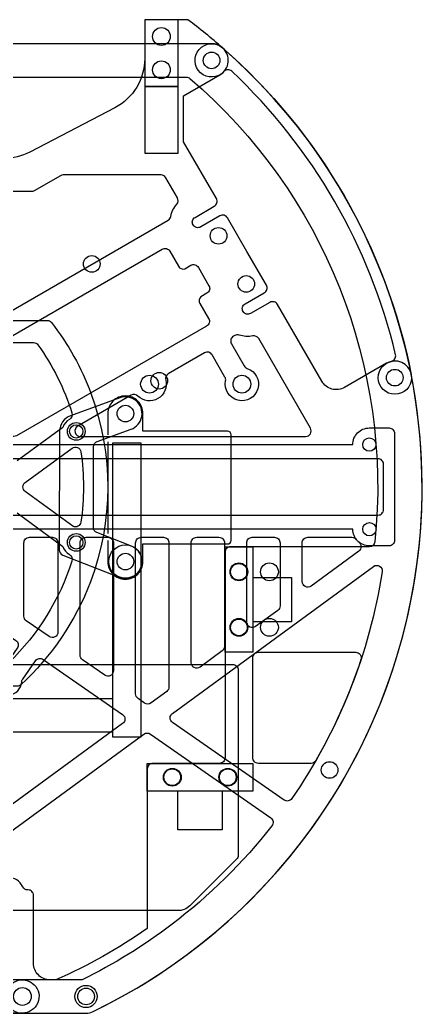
# Model space of a CAD drawing. Header units: inches. Extents: x 0 to 210, y 0 to 179.
# Drawn here: x 137.5 to 210, y 0 to 178.9 of the extents above; entities that cross this region are included whole.
import ezdxf

# ---------------------------------------------------------------- set-up
doc = ezdxf.new("R2010")
doc.units = ezdxf.units.IN
doc.header["$MEASUREMENT"] = 0
for name, color, linetype in [('4段目', 71, 'Continuous'), ('カバー', 6, 'Continuous'), ('側面カバー', 181, 'Continuous'), ('基板', 4, 'Continuous'), ('穴', 3, 'Continuous'), ('超音波センサ', 4, 'Continuous'), ('部品', 2, 'Continuous')]:
    doc.layers.add(name, color=color, linetype=linetype)

msp = doc.modelspace()

# ---------------------------------------------------------------- linework, layer by layer
for points in [[(135, 3, 0.414214), (138, 0), (149.46, 0, 0.113242), (150.77, 0.3, 0.340828), (208.03, 115.06, 0.514436), (203.58, 117.08), (196.04, 112.72, -0.414301), (191.94, 113.82), (183.94, 127.67, 0.414214), (182.57, 128.04), (179.11, 126.04, -0.414214), (177.74, 126.4), (177.74, 126.4, -0.414214), (178.11, 127.77), (181.57, 129.77, 0.414214), (181.94, 131.14), (178.44, 137.2), (174.94, 143.26, 0.414214), (173.57, 143.63), (170.11, 141.63, -0.414214), (168.74, 141.99), (168.74, 141.99, -0.414214), (169.11, 143.36), (172.57, 145.36, 0.414214), (172.94, 146.73), (167.04, 156.95), (167.04, 165.26), (173.58, 169.04, 0.514357), (174.06, 173.9, 0.019111), (167.81, 178.94), (160.04, 178.94), (160.04, 171.98, -0.279742), (154.65, 163.11), (139.31, 155.13, -0.120508), (134.7, 154)], [(198.6, 83.24), (189.99, 76.94, -0.613764), (188.4, 77.75), (188.4, 84.72, -0.414214), (189.4, 85.72), (197.34, 85.72, -0.231089), (198.13, 85.33, 0.059752), (198.63, 84.83, -0.495694), (198.6, 83.24), (198.6, 83.24)], [(164.96, 16.02, -0.048184), (148.77, 6), (143, 6, -0.414214), (140, 9), (140, 21.2, 0.414214), (139, 22.2), (138.98, 22.2, -0.287769), (138.08, 22.76, 0.627503), (132.68, 22.76, -0.287769), (131.77, 22.2), (124.56, 22.2, -0.725473), (123.97, 24.01), (159.9, 50.27, -0.320104), (161.07, 50.28), (182.73, 35.2, -0.43078), (182.95, 33.76, -0.064077), (164.96, 16.02)]]:
    msp.add_lwpolyline(points, format="xyb")
for points in [[(123, 147), (123, 139.47, -0.414214), (120, 136.47), (117.08, 136.47, 0.414214), (116.08, 135.47), (116.08, 116.79, 0.57735), (117.58, 115.92), (164.24, 142.86, 0.213422), (164.71, 143.52, -0.125968), (165.81, 145.74, 0.317837), (165.91, 146.89), (163.83, 150.5, 0.267949), (162.97, 151), (145.35, 151, 0.131652), (144.85, 150.87), (140.12, 148.13, -0.131652), (139.62, 148), (124, 148, 0.414214)], [(167.24, 134.09), (168.33, 134.72, -0.414214), (169.69, 134.35), (171.6, 131.05, -0.414214), (171.23, 129.68), (170.15, 129.06, 0.341999), (169.98, 127.85), (171.55, 125.14, -0.414214), (171.18, 123.77), (136.96, 104.01, -0.131652), (136.46, 103.88), (124.74, 103.88, -0.414214), (123.74, 104.88), (123.74, 114.28, -0.267949), (124.24, 115.15), (163.18, 137.63, -0.414214), (164.55, 137.26), (166.11, 134.55, 0.341999)], [(157.61, 111.31), (147.96, 105.75, 0.767327), (148.46, 103.88), (189.02, 103.88, 0.57735), (189.88, 105.38), (180.57, 121.51, 0.317837), (179.52, 121.99, -0.125968), (177.05, 122.15, 0.213422), (176.24, 122.07), (176.02, 121.94, 0.414214), (175.65, 120.58), (177.95, 116.6, 0.182676), (178.49, 116.15, -2.21525), (174.6, 113.9, 0.182676), (174.48, 114.6), (172.19, 118.58, 0.414214), (170.82, 118.94), (164.28, 115.16, 0.336193), (163.81, 114.05, -0.758067), (158.81, 111.16, 0.336193)], [(138.27, 71.53), (138.27, 84.72, -0.414214), (139.27, 85.72), (143.4, 85.72, -0.414214), (144.4, 84.72), (144.4, 68.65, -0.60586), (142.83, 67.83), (138.7, 70.7, -0.245439)], [(148.4, 64.48), (148.4, 84.72, -0.414214), (149.4, 85.72), (153.4, 85.72, -0.414214), (154.4, 84.72), (154.4, 61.69, -0.60586), (152.83, 60.87), (148.83, 63.65, -0.245439)], [(158.4, 57.51), (158.4, 84.72, -0.414214), (159.4, 85.72), (163.4, 85.72, -0.414214), (164.4, 84.72), (164.4, 58.75, -0.239338), (163.99, 57.94), (161.18, 55.88, -0.320104), (160.01, 55.87), (158.83, 56.69, -0.245439)], [(168.4, 63.13), (168.4, 84.72, -0.414214), (169.4, 85.72), (173.4, 85.72, -0.414214), (174.4, 84.72), (174.4, 66.06, -0.239338), (173.99, 65.25), (169.99, 62.33, -0.613764)], [(178.4, 70.44), (178.4, 84.72, -0.414214), (179.4, 85.72), (183.4, 85.72, -0.414214), (184.4, 84.72), (184.4, 73.37, -0.239338), (183.99, 72.56), (179.99, 69.64, -0.613764)], [(141.76, 63.72), (156.05, 53.78, -0.515032), (156.06, 52.15), (118.65, 24.81, -0.35793), (117.39, 24.88, 0.073277), (116.18, 25.7, -0.296977), (115.62, 26.63, 0.240354), (114.46, 29.1, -0.231089), (114.08, 29.89), (114.08, 76.92, -0.231089), (114.46, 77.71, 0.226248), (115.62, 80.02, -0.571229), (117.12, 80.87), (136.83, 67.15, -0.414214), (137.08, 65.76), (134.76, 62.43, -0.136106), (134.35, 62.09, 1.767592), (137.87, 59.64, -0.136106), (138.05, 60.15), (140.36, 63.47, -0.414214)], [(202.81, 79.51, -0.112515), (186.53, 38.64, -0.415644), (185.13, 38.39), (165.03, 52.38, -0.515032), (165.01, 54), (201.23, 80.48, -0.668446)]]:
    msp.add_lwpolyline(points, format="xyb", close=True)
at = {"layer": '4段目'}
for points in [[(174.06, 173.9, 0.181382), (172.08, 174.64), (37.72, 174.64), (37.72, 174.64, 0.163655), (35.95, 173.9, 0.537546), (59.23, 0.3, 0.113242), (60.54, 0), (149.46, 0, 0.113242), (150.77, 0.3, 0.537546), (174.05, 173.9)], [(120.35, 120.8), (139.99, 120.8, -0.242162), (140.8, 120.38, -0.078219), (146.93, 108.15, -0.354312), (146.47, 106.97, 0.192451), (145.31, 105.52), (137.05, 99.49, -0.158933)], [(145.31, 84.07, 0.191544), (146.47, 82.62, -0.35431), (146.93, 81.45, -0.124113), (135.59, 63.17, -0.194568)]]:
    msp.add_lwpolyline(points, format="xyb", dxfattribs=at)
for points in [[(42.47, 168.64), (167.53, 168.64, -0.179218), (168.18, 168.4, -0.245699), (201.49, 84.9, -0.384572), (200.5, 84), (175.5, 84, 0.414214), (174.5, 83), (174.5, 46, -0.414214), (173.5, 45), (161.5, 45, 0.414214), (160.5, 44), (160.5, 15.25, -0.048784), (144.03, 6), (65.97, 6, -0.048784), (49.5, 15.25), (49.5, 44, 0.414214), (48.5, 45), (36.5, 45, -0.414214), (35.5, 46), (35.5, 83, 0.414214), (34.5, 84), (9.5, 84, -0.384572), (8.51, 84.9, -0.245699), (41.82, 168.4, -0.179218)], [(150.25, 77.7, -0.117299), (137.7, 59.15, -0.187753), (137.03, 58.89), (72.97, 58.89, -0.187753), (72.3, 59.15, -0.389926), (66.75, 124.41, -0.232049), (67.54, 124.8), (142.46, 124.8, -0.232049), (143.25, 124.41, -0.075809), (150.34, 111.66, -0.181311)], [(148.54, 101.12, -0.072288), (148.54, 88.46, -0.515534), (147.09, 87.72), (138.5, 93.99, -0.508177), (138.5, 95.61), (146.96, 101.78, -0.56498)], [(189.99, 45), (180.5, 45, -0.414214), (179.5, 46), (179.5, 64, -0.414214), (180.5, 65), (198.03, 65, -0.51127), (198.98, 63.69, -0.050427), (190.85, 45.5, -0.268583)]]:
    msp.add_lwpolyline(points, format="xyb", close=True, dxfattribs=at)
msp.add_lwpolyline([(137.05, 90.1), (145.31, 84.07)], dxfattribs=at)
for centre, radius in [((147.7, 104.8), 1.2), ((147.7, 84.8), 1.2), ((156.55, 81.34), 3), ((177, 79.5), 1.6), ((182.5, 79.5), 1.6), ((177, 69.5), 1.6), ((182.5, 69.5), 1.6), ((165, 42.5), 1.6), ((175, 42.5), 1.6)]:
    msp.add_circle(centre, radius, dxfattribs=at)
at = {"layer": 'カバー'}
for points in [[(205.21, 118.62, 0.146169), (175.72, 169.68, 0.419969), (174.3, 169.63, -2.38113), (174.05, 173.9, -0.166257), (208.03, 115.06, -2.38113), (204.45, 117.41, 0.419969)], [(160.81, 87.18), (124.13, 87.18, -0.414214), (121.13, 84.18), (117.58, 84.18, -0.414214), (116.58, 85.18), (116.58, 94.8), (116.58, 104.42, -0.414214), (117.58, 105.42), (121.12, 105.42, -0.414214), (124.13, 102.42), (160.81, 102.42), (197.5, 102.42, -0.414214), (200.49, 105.42), (204.04, 105.42, -0.414214), (205.04, 104.42), (205.04, 94.8), (205.04, 85.18, -0.414214), (204.04, 84.18), (200.5, 84.18, -0.414214), (197.5, 87.18)], [(160.81, 89.72), (202.04, 89.72, 0.414214), (203.04, 90.72), (203.04, 94.8), (203.04, 98.88, 0.414214), (202.04, 99.88), (160.81, 99.88), (119.58, 99.88, 0.414214), (118.58, 98.88), (118.58, 94.8), (118.58, 90.72, 0.414214), (119.58, 89.72)], [(76, 2), (134, 2, 0.414214), (135, 3, -2.414214), (138, 0), (72, 0, -2.414214), (75, 3, 0.414214)]]:
    msp.add_lwpolyline(points, format="xyb", close=True, dxfattribs=at)
for centre in [(200.49, 102.42), (200.5, 87.18)]:
    msp.add_circle(centre, 1.2, dxfattribs=at)
at = {"layer": '側面カバー'}
msp.add_circle((149.46, 3), 2, dxfattribs=at)
at = {"layer": '基板'}
msp.add_line((153.37, 102.93), (153.37, 86.42), dxfattribs=at)
for points in [[(153.37, 85.15), (153.37, 81.34, 0.414214), (156.55, 78.17, 0.414214), (159.72, 81.34), (159.72, 84.52), (174.96, 84.52, 0.414214), (175.6, 85.15), (175.6, 104.2, 0.414214), (174.96, 104.84), (159.72, 104.84), (159.72, 108.01, 0.414214), (156.55, 111.19, 0.414214), (153.37, 108.01), (153.37, 104.2)], [(132.38, 22.81, 0.414214), (131.38, 23.81), (113.93, 23.81, -0.414214), (112.93, 24.81), (112.93, 61.81, -0.414214), (113.93, 62.81), (135.38, 62.81), (175.87, 62.81, -0.414214), (176.87, 61.81), (176.87, 28.42, -0.199776), (176.57, 27.71), (168.13, 19.33, -0.19805), (166.02, 18.46), (135.38, 18.46, -0.414214), (132.38, 21.46), (132.38, 22.81)]]:
    msp.add_lwpolyline(points, format="xyb", dxfattribs=at)
for centre in [(156.55, 108.01), (156.55, 81.34)]:
    msp.add_circle(centre, 1.5, dxfattribs=at)
at = {"layer": '穴'}
for centre, radius in [((163.04, 175.94), 1.6), ((172.08, 171.64), 1.5), ((163.04, 169.94), 1.6), ((173.33, 140.03), 1.5), ((150.5, 134.97), 1.5), ((178.33, 131.36), 1.5), ((160.9, 113.31), 1.6), ((162.65, 113.93), 1.5), ((177.54, 113.31), 1.6), ((205.08, 114.48), 1.5), ((147.7, 104.8), 1.6), ((147.7, 84.8), 1.6), ((193.33, 43.8), 1.5), ((138, 3), 1.6), ((149.46, 3), 1.5)]:
    msp.add_circle(centre, radius, dxfattribs=at)
at = {"layer": '超音波センサ'}
for points in [[(179.5, 65), (174.5, 65), (174.5, 84), (179.5, 84)], [(160.5, 40), (160.5, 45), (179.5, 45), (179.5, 40)]]:
    msp.add_lwpolyline(points, close=True, dxfattribs=at)
for points in [[(179.5, 78.5), (186.5, 78.5), (186.5, 70.5), (184.5, 70.5), (179.5, 70.5)], [(174, 40), (174, 33), (166, 33), (166, 35), (166, 40)]]:
    msp.add_lwpolyline(points, dxfattribs=at)
for centre in [(177, 79.5), (177, 69.5), (165, 42.5), (175, 42.5)]:
    msp.add_circle(centre, 1.5, dxfattribs=at)
at = {"layer": '部品'}
for p, q in [((55.69, 56.7), (154.31, 56.7)), ((55.69, 50.7), (154.31, 50.7))]:
    msp.add_line(p, q, dxfattribs=at)
for points in [[(160.04, 166.94), (166.04, 166.94), (166.04, 169.94), (166.04, 178.94), (160.04, 178.94)], [(160.04, 154.94), (166.04, 154.94), (166.04, 157.94), (166.04, 166.94), (160.04, 166.94)], [(154.31, 102.73), (159.31, 102.73), (159.31, 49.7), (154.31, 49.7)]]:
    msp.add_lwpolyline(points, close=True, dxfattribs=at)
msp.add_lwpolyline([(150.82, 102.04, -0.314641), (151.48, 102.98), (157.57, 105.19, 1), (155.53, 110.83), (146.68, 107.62, 0.314641), (144.7, 104.81), (144.64, 83.46, 0.309752), (145.27, 82.53), (155.46, 78.55, 1), (157.64, 84.14), (151.41, 86.57, -0.309752), (150.78, 87.5), (150.82, 102.04)], format="xyb", dxfattribs=at)

doc.saveas('drawing.dxf')
